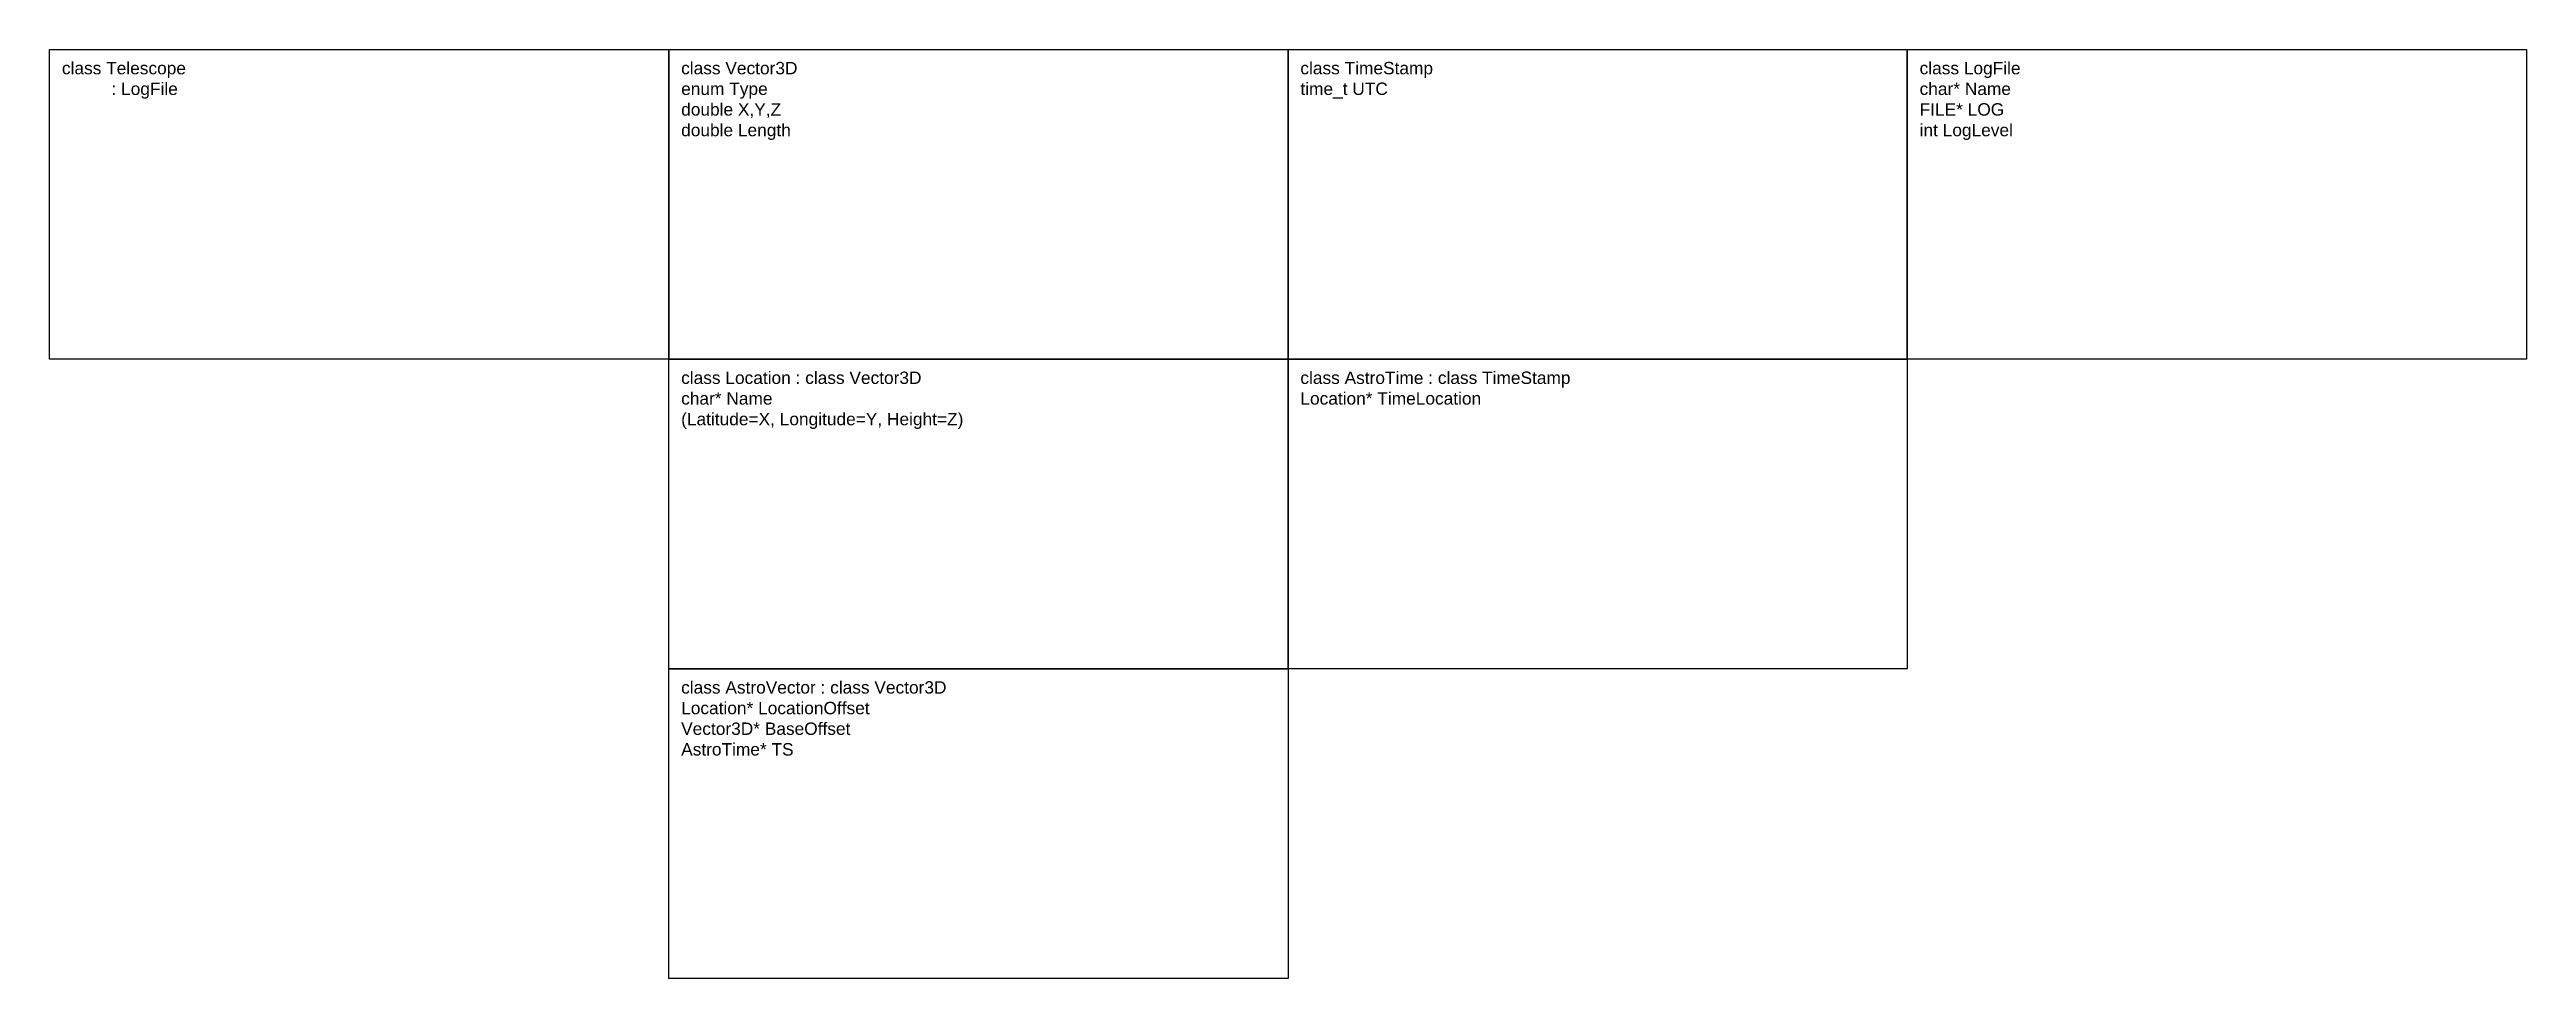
# Model space of a CAD drawing. Header units: inches. Extents: x -10 to 30, y -10 to 5.
import ezdxf

# ---------------------------------------------------------------- set-up
doc = ezdxf.new("R2010")
doc.units = ezdxf.units.IN
doc.header["$MEASUREMENT"] = 0
doc.styles.get("Standard").update_dxf_attribs({"font": 'ARIAL.TTF'})

msp = doc.modelspace()

# ---------------------------------------------------------------- linework, layer by layer
for points in [[(-10, 5), (0, 5), (0, 0), (-10, 0)], [(0, 5), (10, 5), (10, 0), (0, 0)], [(10, 5), (20, 5), (20, 0), (10, 0)], [(20, 5), (30, 5), (30, 0), (20, 0)], [(0, 0), (10, 0), (10, -5), (0, -5)], [(10, 0), (20, 0), (20, -5), (10, -5)], [(0, -5), (10, -5), (10, -10), (0, -10)]]:
    msp.add_lwpolyline(points, close=True)

# ---------------------------------------------------------------- texts
at = {"char_height": 0.2, "width": 5, "attachment_point": 1}
for s, insert in [('class Telescope\\P^I: LogFile', (-9.8, 4.8)), ('class Vector3D\\Penum Type\\Pdouble X,Y,Z\\Pdouble Length', (0.2, 4.8)), ('class TimeStamp\\Ptime_t UTC', (10.2, 4.8)), ('class LogFile\\Pchar* Name\\PFILE* LOG\\Pint LogLevel', (20.2, 4.8)), ('class Location : class Vector3D\\Pchar* Name\\P(Latitude=X, Longitude=Y, Height=Z)', (0.2, -0.2)), ('class AstroTime : class TimeStamp\\PLocation* TimeLocation', (10.2, -0.2)), ('class AstroVector : class Vector3D\\PLocation* LocationOffset\\PVector3D* BaseOffset\\PAstroTime* TS', (0.2, -5.2))]:
    msp.add_mtext(s, dxfattribs=dict(at, insert=insert))

doc.saveas('drawing.dxf')
